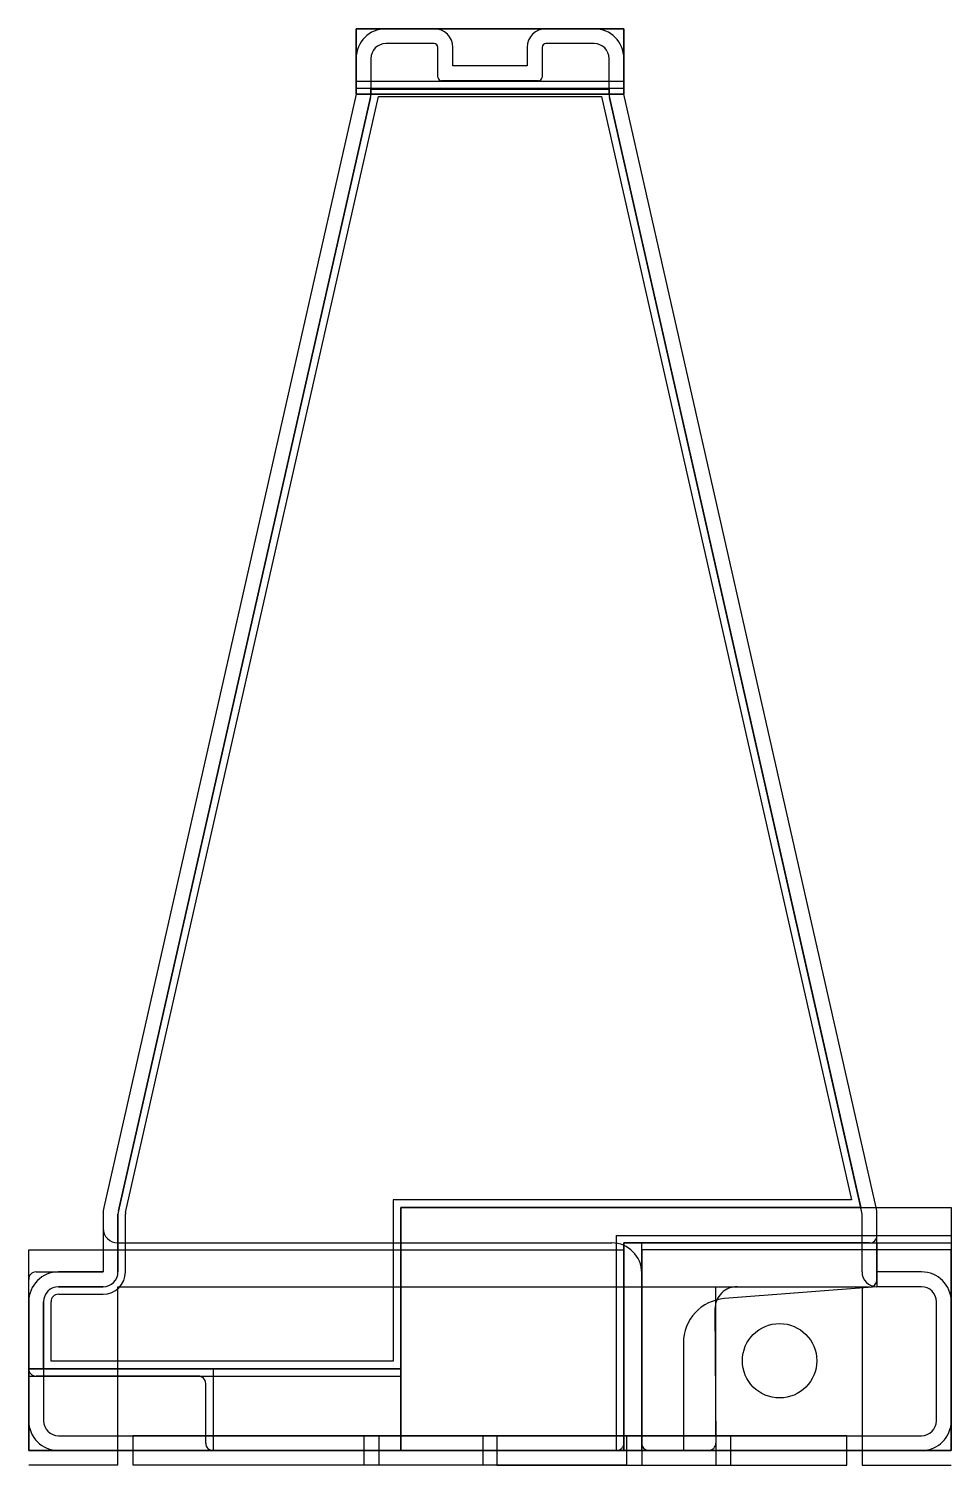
# Model space of a CAD drawing. Header units: millimetres. Extents: x 2.81 to 9.01, y 2.35 to 12.
import ezdxf

# ---------------------------------------------------------------- set-up
doc = ezdxf.new("R2010")
doc.units = ezdxf.units.MM
for name, color, linetype in [('01-CF_SHIELD_A', 161, 'Continuous'), ('02-nonCond_adh_CF_A', 160, 'Continuous'), ('03-Signal_Hole', 100, 'Continuous'), ('04-COPPER_A', 6, 'Continuous'), ('06-PZT_RASTER_A', 104, 'Continuous'), ('08-PZT_RASTER_B', 94, 'Continuous'), ('10-COPPER_B', 211, 'Continuous'), ('11-FR100', 230, 'Continuous'), ('12-nonCond_adh_pvdf', 40, 'Continuous'), ('13a-pvdf_raster', 112, 'Continuous'), ('13b-pvdf_cut', 100, 'Continuous'), ('14-nonCond_adh_CF_B', 160, 'Continuous'), ('15-CF_SHIELD_B', 141, 'Continuous'), ('fix_silver_flow', 50, 'Continuous'), ('PZT', 130, 'Continuous')]:
    doc.layers.add(name, color=color, linetype=linetype)

msp = doc.modelspace()

# ---------------------------------------------------------------- linework, layer by layer
at = {"layer": '01-CF_SHIELD_A'}
for p, q in [((3.4139, 2.3493), (3.4139, 3.546)), ((3.4139, 3.546), (6.9333, 3.546)), ((6.9333, 2.546), (6.9333, 3.546)), ((7.4318, 3.546), (8.4139, 3.546)), ((7.4318, 2.546), (7.4318, 3.546)), ((8.4139, 3.546), (8.4139, 2.3483)), ((5.0681, 2.546), (3.5131, 2.546)), ((3.5131, 2.546), (3.5131, 2.3493)), ((5.0681, 2.3493), (5.0681, 2.546)), ((6.8333, 2.546), (5.1681, 2.546)), ((5.1681, 2.3493), (5.1681, 2.546)), ((6.8333, 2.3493), (6.8333, 2.546)), ((6.9333, 2.546), (6.9333, 2.3483)), ((7.4318, 2.5449), (7.4318, 2.3472)), ((8.3113, 2.546), (7.5318, 2.546)), ((7.5318, 2.3483), (7.5318, 2.546)), ((8.3113, 2.3483), (8.3113, 2.546)), ((2.8139, 2.3493), (3.4139, 2.3493)), ((3.5131, 2.3493), (5.0681, 2.3493)), ((5.1681, 2.3493), (6.8333, 2.3493)), ((6.9333, 2.3483), (7.4318, 2.3472)), ((7.5318, 2.3483), (8.3113, 2.3483)), ((8.4139, 2.3483), (9.0139, 2.3483))]:
    msp.add_line(p, q, dxfattribs=at)
at = {"layer": '02-nonCond_adh_CF_A'}
for p, q in [((3.4139, 2.3493), (3.4139, 3.546)), ((3.4139, 3.546), (6.9333, 3.546)), ((6.9333, 3.546), (7.2135, 3.546)), ((7.2135, 3.546), (8.4139, 3.546)), ((8.4139, 3.546), (8.4139, 2.3483)), ((2.8139, 2.3493), (3.4139, 2.3493)), ((8.4139, 2.3483), (9.0139, 2.3483))]:
    msp.add_line(p, q, dxfattribs=at)
at = {"layer": '03-Signal_Hole'}
msp.add_circle((7.86, 3.0493), 0.25, dxfattribs=at)
at = {"layer": '04-COPPER_A', "linetype": 'Continuous', "lineweight": 25}
for p, q in [((6.6139, 11.996), (5.2139, 11.996)), ((5.0139, 11.796), (5.0139, 11.5572)), ((6.8139, 11.5572), (6.8139, 11.796)), ((5.0139, 11.5572), (3.3189, 4.0791)), ((8.509, 4.0791), (6.8139, 11.5572)), ((3.3139, 4.0348), (3.3139, 3.9404)), ((8.5139, 3.5923), (8.5139, 4.0348))]:
    msp.add_line(p, q, dxfattribs=at)
at = {"layer": '04-COPPER_A'}
for p, q in [((3.4139, 3.8404), (6.7333, 3.8404)), ((6.9333, 3.6404), (6.9333, 2.496)), ((8.4678, 3.5424), (7.5774, 3.5465)), ((7.4259, 3.3974), (7.4318, 2.496)), ((6.9833, 2.446), (7.3818, 2.446))]:
    msp.add_line(p, q, dxfattribs=at)
at = {"layer": '04-COPPER_A', "linetype": 'Continuous', "lineweight": 25}
for centre, start, end in [((5.2139, 11.796), 90, 180), ((6.6139, 11.796), 0, 90), ((3.5139, 4.0348), 167.22876, 180), ((8.3139, 4.0348), 0, 12.77124)]:
    msp.add_arc(centre, 0.2, start, end, dxfattribs=at)
at = {"layer": '04-COPPER_A', "lineweight": 25}
msp.add_arc((3.4139, 3.9404), 0.1, 180, 270, dxfattribs=at)
at = {"layer": '04-COPPER_A'}
for centre, radius, start, end in [((6.7333, 3.6404), 0.2, 0, 90), ((8.4639, 3.5923), 0.05, 274.47363, 0), ((7.575, 3.3974), 0.1491, 89.06989, 180), ((6.9833, 2.496), 0.05, 180, 270), ((7.3818, 2.496), 0.05, 270, 0)]:
    msp.add_arc(centre, radius, start, end, dxfattribs=at)
at = {"layer": '06-PZT_RASTER_A'}
for points in [[(5.0139, 11.5572), (6.8139, 11.5572), (6.8139, 11.996), (5.0139, 11.996)], [(6.9333, 2.446), (9.0139, 2.446), (9.0139, 3.7935), (6.9333, 3.7935)]]:
    msp.add_lwpolyline(points, close=True, dxfattribs=at)
at = {"layer": '08-PZT_RASTER_B'}
for p, q in [((2.8139, 2.946), (5.3139, 2.946)), ((5.3139, 2.946), (5.3139, 2.446))]:
    msp.add_line(p, q, dxfattribs=at)
msp.add_lwpolyline([(5.0139, 11.996), (6.8139, 11.996), (6.8139, 11.5572), (5.0139, 11.5572)], close=True, dxfattribs=at)
msp.add_lwpolyline([(2.8139, 2.946), (2.8139, 3.7935), (6.8139, 3.7935), (6.8139, 2.446), (5.3139, 2.446)], dxfattribs=at)
at = {"layer": '10-COPPER_B', "linetype": 'Continuous', "lineweight": 25}
for p, q in [((6.6139, 11.996), (5.2139, 11.996)), ((5.0139, 11.796), (5.0139, 11.5572)), ((6.8139, 11.5572), (6.8139, 11.796)), ((5.0139, 11.5572), (3.3189, 4.0791)), ((8.509, 4.0791), (6.8139, 11.5572)), ((3.3139, 4.0348), (3.3139, 3.646)), ((8.5139, 3.8904), (8.5139, 4.0348))]:
    msp.add_line(p, q, dxfattribs=at)
at = {"layer": '10-COPPER_B'}
for p, q in [((6.8139, 3.8404), (6.8139, 2.496)), ((8.4639, 3.8404), (6.8139, 3.8404)), ((2.8139, 2.996), (2.8139, 3.596)), ((2.8639, 3.646), (3.3139, 3.646)), ((3.9532, 2.946), (2.8639, 2.946)), ((4.0032, 2.496), (4.0032, 2.896)), ((6.7639, 2.446), (4.0532, 2.446))]:
    msp.add_line(p, q, dxfattribs=at)
at = {"layer": '10-COPPER_B', "linetype": 'Continuous', "lineweight": 25}
for centre, start, end in [((5.2139, 11.796), 90, 180), ((6.6139, 11.796), 0, 90), ((3.5139, 4.0348), 167.22876, 180), ((8.3139, 4.0348), 0, 12.77124)]:
    msp.add_arc(centre, 0.2, start, end, dxfattribs=at)
at = {"layer": '10-COPPER_B', "lineweight": 25}
msp.add_arc((8.4639, 3.8904), 0.05, 270, 0, dxfattribs=at)
at = {"layer": '10-COPPER_B'}
for centre, start, end in [((2.8639, 3.596), 90, 180), ((2.8639, 2.996), 180, 270), ((3.9532, 2.896), 0, 90), ((4.0532, 2.496), 180, 270), ((6.7639, 2.496), 270, 0)]:
    msp.add_arc(centre, 0.05, start, end, dxfattribs=at)
at = {"layer": '11-FR100'}
for points in [[(6.7639, 3.8904), (9.0139, 3.8904), (9.0139, 2.446), (6.7639, 2.446)], [(2.8139, 2.996), (5.3139, 2.996), (5.3139, 2.446), (2.8139, 2.446)]]:
    msp.add_lwpolyline(points, close=True, dxfattribs=at)
at = {"layer": '12-nonCond_adh_pvdf'}
for p, q in [((6.8139, 3.8404), (9.0139, 3.8404)), ((6.8139, 2.446), (6.8139, 3.8404)), ((9.0139, 3.8404), (9.0139, 2.446)), ((5.3139, 2.996), (2.8139, 2.996)), ((2.8139, 2.996), (2.8139, 2.446)), ((5.3139, 2.446), (5.3139, 2.996)), ((2.8139, 2.446), (5.7242, 2.446)), ((9.0139, 2.446), (6.3689, 2.446))]:
    msp.add_line(p, q, dxfattribs=at)
msp.add_lwpolyline([(5.0139, 11.6448), (6.8139, 11.6448), (6.8139, 11.996), (5.0139, 11.996)], close=True, dxfattribs=at)
at = {"layer": '13a-pvdf_raster', "linetype": 'Continuous', "lineweight": 25}
for p, q in [((5.1139, 11.5901), (6.7139, 11.5901)), ((5.1139, 11.5572), (5.1139, 11.5901)), ((6.7139, 11.5901), (6.7139, 11.5572)), ((3.4164, 4.057), (5.1114, 11.5351)), ((3.4651, 4.0459), (5.1638, 11.5401)), ((5.1638, 11.5401), (6.664, 11.5401)), ((6.664, 11.5401), (8.3438, 4.1291)), ((6.7164, 11.5351), (8.4064, 4.0791)), ((3.4139, 3.646), (3.4139, 4.0348)), ((3.4639, 3.646), (3.4639, 4.0348)), ((3.0139, 3.546), (3.3139, 3.546)), ((3.0139, 3.496), (3.3139, 3.496)), ((2.9139, 2.996), (2.9139, 3.446)), ((2.9639, 3.046), (2.9639, 3.446)), ((5.3139, 2.996), (4.0568, 2.996))]:
    msp.add_line(p, q, dxfattribs=at)
at = {"layer": '13a-pvdf_raster'}
for p, q in [((8.3438, 4.1291), (5.2639, 4.1291)), ((5.2639, 4.1291), (5.2639, 3.046)), ((8.4064, 4.0791), (5.3139, 4.0791)), ((5.3139, 4.0791), (5.3139, 2.996)), ((4.0568, 2.996), (2.9139, 2.996)), ((5.2639, 3.046), (2.9639, 3.046))]:
    msp.add_line(p, q, dxfattribs=at)
at = {"layer": '13a-pvdf_raster', "linetype": 'Continuous', "lineweight": 25}
for centre, radius, start, end in [((5.0139, 11.5572), 0.1, 347.22876, 0), ((6.8139, 11.5572), 0.1, 180, 192.77124), ((3.5139, 4.0348), 0.1, 167.22876, 180), ((3.5139, 4.0348), 0.05, 167.22876, 180), ((3.3139, 3.646), 0.1, 270, 0), ((3.3139, 3.646), 0.15, 270, 0), ((3.0139, 3.446), 0.1, 90, 180), ((3.0139, 3.446), 0.05, 90, 180)]:
    msp.add_arc(centre, radius, start, end, dxfattribs=at)
at = {"layer": '13b-pvdf_cut'}
for p, q in [((5.3139, 4.0791), (9.0139, 4.0791)), ((5.3139, 2.446), (5.3139, 4.0791)), ((9.0139, 4.0791), (9.0139, 2.446)), ((4.0568, 2.996), (2.8139, 2.996)), ((2.8139, 2.996), (2.8139, 2.446)), ((4.0568, 2.446), (4.0568, 2.996)), ((2.8139, 2.446), (4.0568, 2.446)), ((9.0139, 2.446), (5.3139, 2.446))]:
    msp.add_line(p, q, dxfattribs=at)
msp.add_lwpolyline([(5.0139, 11.596), (6.8139, 11.596), (6.8139, 11.996), (5.0139, 11.996)], close=True, dxfattribs=at)
at = {"layer": '14-nonCond_adh_CF_B'}
for p, q in [((3.4139, 2.3493), (3.4139, 3.546)), ((3.4139, 3.546), (6.9333, 3.546)), ((6.9333, 3.546), (7.2135, 3.546)), ((7.2135, 3.546), (8.4139, 3.546)), ((8.4139, 3.546), (8.4139, 2.3483)), ((2.8139, 2.3493), (3.4139, 2.3493)), ((8.4139, 2.3483), (9.0139, 2.3483))]:
    msp.add_line(p, q, dxfattribs=at)
at = {"layer": '15-CF_SHIELD_B'}
for p, q in [((3.4139, 2.3493), (3.4139, 3.546)), ((3.4139, 3.546), (8.4139, 3.546)), ((8.4139, 3.546), (8.4139, 2.3483)), ((5.8681, 2.546), (3.5131, 2.546)), ((3.5131, 2.546), (3.5131, 2.3493)), ((5.8681, 2.3493), (5.8681, 2.546)), ((8.3113, 2.546), (5.9597, 2.546)), ((5.9597, 2.546), (5.9597, 2.3493)), ((8.3113, 2.3483), (8.3113, 2.546)), ((2.8139, 2.3493), (3.4139, 2.3493)), ((3.5131, 2.3493), (5.8681, 2.3493)), ((5.9597, 2.3483), (8.3113, 2.3483)), ((8.4139, 2.3483), (9.0139, 2.3483))]:
    msp.add_line(p, q, dxfattribs=at)
at = {"layer": 'fix_silver_flow'}
for p, q in [((6.9333, 2.446), (6.9333, 3.8404)), ((6.9333, 3.8404), (8.5139, 3.8404)), ((8.5139, 3.8404), (8.5139, 3.546)), ((8.5139, 3.546), (7.4904, 3.4669)), ((7.2135, 3.1678), (7.2135, 2.446)), ((7.2135, 2.446), (6.9333, 2.446))]:
    msp.add_line(p, q, dxfattribs=at)
msp.add_arc((7.5135, 3.1678), 0.3, 94.41898, 180, dxfattribs=at)
at = {"layer": 'PZT', "linetype": 'Continuous', "lineweight": 25}
for p, q in [((5.5389, 11.996), (5.2139, 11.996)), ((6.6139, 11.996), (6.2889, 11.996)), ((5.5389, 11.896), (5.2139, 11.896)), ((5.5639, 11.671), (5.5639, 11.871)), ((5.6639, 11.746), (5.6639, 11.871)), ((6.1639, 11.871), (6.1639, 11.746)), ((6.2639, 11.871), (6.2639, 11.671)), ((6.6139, 11.896), (6.2889, 11.896)), ((5.0139, 11.796), (5.0139, 11.5572)), ((5.1139, 11.796), (5.1139, 11.5572)), ((6.7139, 11.5572), (6.7139, 11.796)), ((6.8139, 11.5572), (6.8139, 11.796)), ((6.1639, 11.746), (5.6639, 11.746)), ((6.2389, 11.646), (5.5889, 11.646)), ((5.0139, 11.5572), (3.3189, 4.0791)), ((5.1114, 11.5351), (3.4164, 4.057)), ((8.4114, 4.057), (6.7164, 11.5351)), ((8.509, 4.0791), (6.8139, 11.5572)), ((3.3139, 4.0348), (3.3139, 3.646)), ((3.4139, 4.0348), (3.4139, 3.646)), ((8.4139, 3.646), (8.4139, 4.0348)), ((8.5139, 3.646), (8.5139, 4.0348)), ((3.3139, 3.646), (3.0139, 3.646)), ((8.8139, 3.646), (8.5139, 3.646)), ((3.3139, 3.546), (3.0139, 3.546)), ((8.8139, 3.546), (8.5139, 3.546)), ((2.8139, 3.446), (2.8139, 2.646)), ((2.9139, 3.446), (2.9139, 2.646)), ((8.9139, 2.646), (8.9139, 3.446)), ((9.0139, 2.646), (9.0139, 3.446)), ((3.0139, 2.546), (8.8139, 2.546)), ((3.0139, 2.446), (8.8139, 2.446))]:
    msp.add_line(p, q, dxfattribs=at)
for centre, radius, start, end in [((5.2139, 11.796), 0.2, 90, 180), ((5.5389, 11.871), 0.125, 0, 90), ((6.2889, 11.871), 0.125, 90, 180), ((6.6139, 11.796), 0.2, 0, 90), ((5.2139, 11.796), 0.1, 90, 180), ((5.5389, 11.871), 0.025, 0, 90), ((6.2889, 11.871), 0.025, 90, 180), ((6.6139, 11.796), 0.1, 0, 90), ((5.5889, 11.671), 0.025, 180, 270), ((6.2389, 11.671), 0.025, 270, 0), ((5.0139, 11.5572), 0.1, 347.22876, 0), ((6.8139, 11.5572), 0.1, 180, 192.77124), ((3.5139, 4.0348), 0.2, 167.22876, 180), ((3.5139, 4.0348), 0.1, 167.22876, 180), ((8.3139, 4.0348), 0.1, 0, 12.77124), ((8.3139, 4.0348), 0.2, 0, 12.77124), ((3.0139, 3.446), 0.2, 90, 180), ((3.3139, 3.646), 0.1, 270, 0), ((8.5139, 3.646), 0.1, 180, 270), ((8.8139, 3.446), 0.2, 0, 90), ((3.0139, 3.446), 0.1, 90, 180), ((8.8139, 3.446), 0.1, 0, 90), ((3.0139, 2.646), 0.2, 180, 270), ((3.0139, 2.646), 0.1, 180, 270), ((8.8139, 2.646), 0.1, 270, 0), ((8.8139, 2.646), 0.2, 270, 0)]:
    msp.add_arc(centre, radius, start, end, dxfattribs=at)

doc.saveas('drawing.dxf')
